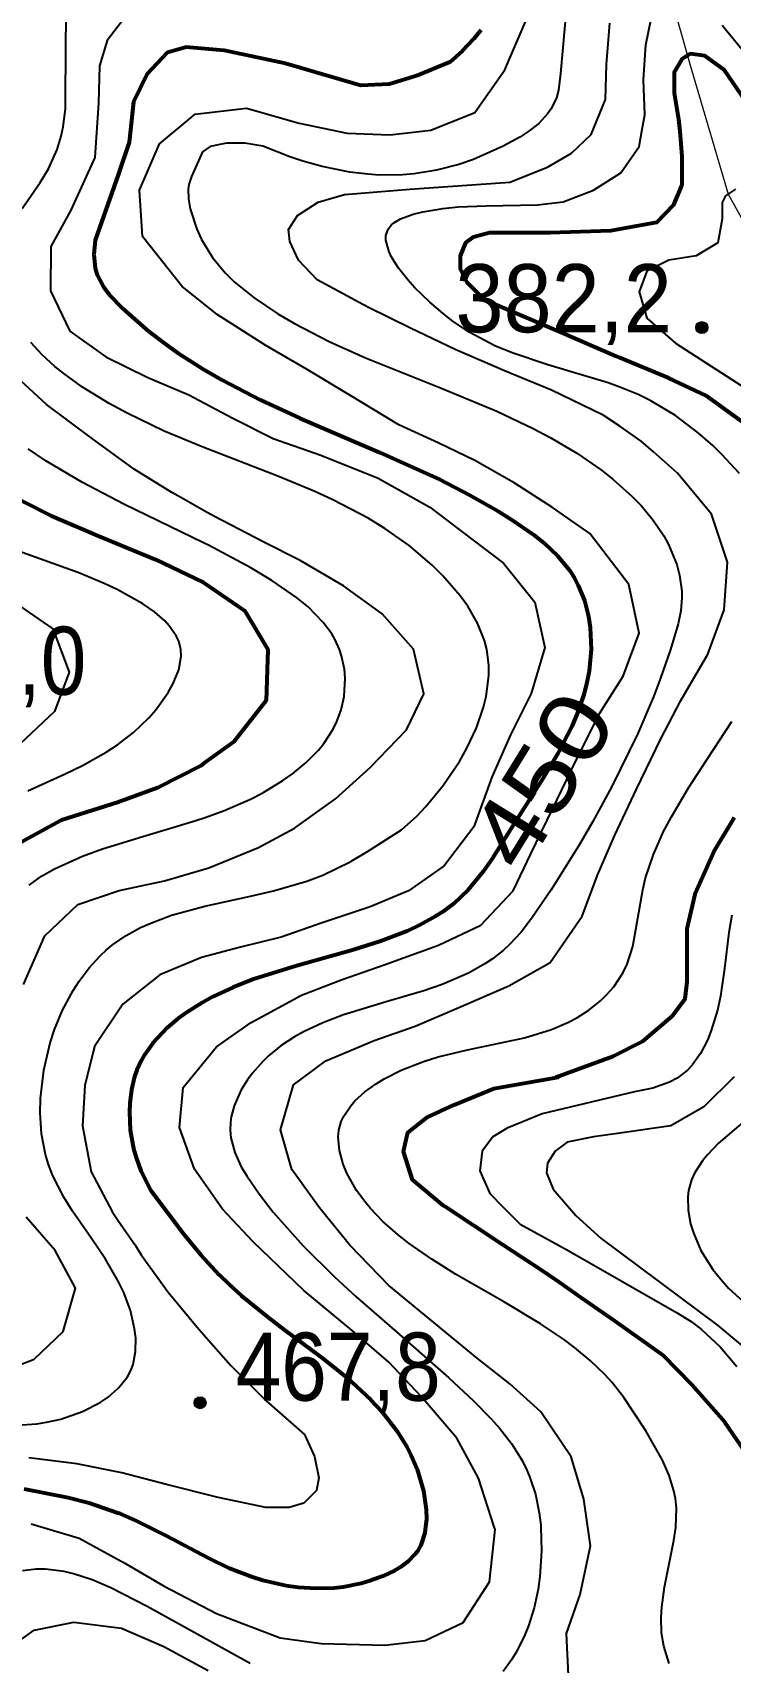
# Model space of a CAD drawing. Header units: metres. Extents: x 545098 to 555652, y 1854398 to 1862642.
# Drawn here: x 552050.9 to 552225.2, y 1858511.4 to 1858918.3 of the extents above; entities that cross this region are included whole.
import ezdxf
from ezdxf.enums import TextEntityAlignment as Align

# ---------------------------------------------------------------- set-up
doc = ezdxf.new("R2010")
doc.units = ezdxf.units.M
doc.header["$LTSCALE"] = 6.8
for name, color, linetype, lineweight in [('1', 7, 'Continuous', 25), ('2', 7, 'Continuous', 53), ('34', 7, 'Continuous', 13), ('5', 7, 'Continuous', 13), ('51', 7, 'Continuous', 13)]:
    doc.layers.add(name, color=color, linetype=linetype, lineweight=lineweight)
doc.layers.add('4', color=7, linetype='Continuous')

msp = doc.modelspace()

# ---------------------------------------------------------------- hatches: boundary and pattern name
at = {"layer": '5'}
for points in [[(552219.53, 1858844.67, 1), (552216.53, 1858844.67, 1)], [(552094.25, 1858576.25, 1), (552091.25, 1858576.25, 1)]]:
    msp.add_hatch(color=256, dxfattribs=at).paths.add_polyline_path(points)

# ---------------------------------------------------------------- linework, layer by layer
at = {"layer": '1'}
for points in [[(552184.33, 1858925.76), (552182.71, 1858908.08), (552182.24, 1858903.92), (552181.71, 1858901.98), (552180.44, 1858899.26), (552179.54, 1858897.99), (552177.3, 1858895.63), (552174.59, 1858893.52), (552172.6, 1858892.23), (552168.41, 1858889.93), (552161.02, 1858886.66), (552157.33, 1858885.39), (552151.78, 1858883.94), (552146.18, 1858883.05), (552143.34, 1858882.81), (552137.58, 1858882.75), (552134.65, 1858882.93), (552130.17, 1858883.47), (552123.23, 1858884.89), (552118.45, 1858886.24), (552115.17, 1858887.32), (552108.41, 1858889.92), (552103.97, 1858890.68), (552099.34, 1858890.68), (552095.25, 1858889.86), (552093.34, 1858888.5), (552090.59, 1858882.34), (552089.95, 1858880.35), (552089.82, 1858879.23), (552089.89, 1858876.83), (552090.32, 1858874.3), (552091.96, 1858869.26), (552093.13, 1858866.69), (552095.85, 1858862.16), (552099, 1858858.33), (552101.29, 1858856.07), (552106.24, 1858852.08), (552112.19, 1858848.08), (552116.35, 1858845.64), (552125.02, 1858841.18), (552134.08, 1858837.14), (552152.79, 1858829.64), (552166.83, 1858823.81), (552175.94, 1858819.5), (552180.37, 1858817.15), (552186.81, 1858813.32), (552192.95, 1858809.07), (552195.9, 1858806.75), (552200.64, 1858802.52), (552202.85, 1858800.23), (552205.89, 1858796.58), (552208.54, 1858792.63), (552209.69, 1858790.54)], [(552048.36, 1858874.4), (552052.86, 1858880.88), (552054.93, 1858884.26), (552057.08, 1858889.09), (552058.1, 1858892.47), (552058.6, 1858894.74), (552059.15, 1858899.26), (552059.2, 1858902.44), (552059.37, 1858923.84)], [(552073.69, 1858921.78), (552069.6, 1858916.32), (552067.69, 1858910.05), (552067.42, 1858900.77), (552066.51, 1858887.1), (552060.49, 1858874), (552055.49, 1858864.89), (552055.46, 1858853.82), (552060.24, 1858843.77), (552069.2, 1858837.35), (552079.72, 1858832.2), (552089.93, 1858827.87), (552100.74, 1858822.11), (552111.05, 1858816.93), (552122.95, 1858812.8)], [(552096.89, 1858665.08), (552105.49, 1858671.19), (552118.08, 1858678.01), (552128.23, 1858681.94), (552138.75, 1858685.6), (552152.33, 1858690.5), (552162.89, 1858695.45), (552170.97, 1858704.08), (552175.31, 1858713.32), (552180.71, 1858724.41), (552185.43, 1858734.12), (552192.49, 1858748.32), (552198.43, 1858757.65), (552202.38, 1858768.34), (552199.81, 1858780.49), (552190.07, 1858793.26), (552180.78, 1858799.75), (552171.22, 1858805.88), (552161.4, 1858811.44), (552152.37, 1858815.81), (552142.35, 1858820.38), (552130.15, 1858827.8), (552119.47, 1858834.22), (552109.18, 1858840.15), (552097.05, 1858847.9), (552088.22, 1858854.98), (552078.42, 1858867.42), (552077.64, 1858878.93), (552082.67, 1858890.51), (552091.53, 1858897.94), (552104.35, 1858899.42), (552117.5, 1858895.66), (552129.52, 1858893.16), (552140.1, 1858892.75), (552150.38, 1858893.91), (552161.33, 1858898.37), (552168.84, 1858908.97), (552175.46, 1858924.31)], [(552205.33, 1858826.38), (552202.13, 1858827.97), (552197.53, 1858829.78), (552194.69, 1858830.9), (552179.55, 1858835.39), (552170.65, 1858838.32), (552166.34, 1858840.13), (552159.92, 1858843.55), (552155.62, 1858846.46), (552153.45, 1858848.14), (552150.14, 1858850.98), (552146.42, 1858854.62), (552144.67, 1858856.55), (552142.33, 1858859.51), (552140.51, 1858862.41), (552139.85, 1858863.82), (552139.16, 1858866.45), (552139.17, 1858867.64), (552139.7, 1858869.26), (552140.46, 1858870.23), (552141.13, 1858870.81), (552142.81, 1858871.82), (552145.98, 1858873.01), (552148.38, 1858873.6), (552153.41, 1858874.41), (552157.16, 1858874.77), (552164.15, 1858875.05), (552177.02, 1858875.29), (552183.41, 1858876.07), (552190.96, 1858878.93), (552197.78, 1858883.3), (552202.41, 1858889.85), (552203.07, 1858893.67), (552203.78, 1858897.76), (552203.5, 1858906.49), (552204.05, 1858915.22), (552205.41, 1858921.77)], [(552168.74, 1858833.84), (552156.47, 1858839.21), (552145.29, 1858844.49), (552134.65, 1858849.74), (552121.96, 1858856.57), (552117.33, 1858861.48), (552115.14, 1858866.12), (552114.87, 1858869.12), (552117.05, 1858872.67), (552122.23, 1858875.94), (552128.78, 1858877.85), (552145.14, 1858879.22), (552170.14, 1858880.97), (552179.5, 1858884.67), (552185.49, 1858888.22), (552190.4, 1858892.86), (552193.95, 1858901.59), (552194.22, 1858910.32), (552195.04, 1858920.69)], [(552223.14, 1858920.14), (552230.77, 1858910.86)], [(552226.41, 1858879.2), (552223.96, 1858877.57), (552223.14, 1858875.93), (552223.14, 1858871.84), (552222.05, 1858865.83), (552216.6, 1858862.56), (552209.78, 1858861.47), (552204.33, 1858858.74), (552202.42, 1858853.56), (552204.33, 1858847.01), (552211.42, 1858840.73), (552238.14, 1858823.54)], [(552134.56, 1858713.83), (552143.09, 1858719.26), (552146.86, 1858722.68), (552149.16, 1858725.08), (552153.41, 1858730.27), (552157.51, 1858736.37), (552159.35, 1858739.63), (552161.75, 1858744.7), (552163.56, 1858749.92), (552164.21, 1858752.55), (552164.88, 1858757.81), (552164.88, 1858760.41), (552164.39, 1858764.26), (552163.8, 1858766.51), (552162.03, 1858770.89), (552159.6, 1858775.07), (552157.69, 1858777.72), (552153.41, 1858782.68), (552150.69, 1858785.37), (552144.97, 1858790.25), (552138.9, 1858794.53), (552134.69, 1858797.09), (552125.93, 1858801.68), (552121.41, 1858803.75), (552112.16, 1858807.59), (552093.25, 1858814.91), (552083.82, 1858818.84), (552074.56, 1858823.26), (552070.03, 1858825.72), (552063.41, 1858829.81), (552058.73, 1858833.17), (552056.5, 1858834.98), (552053.36, 1858837.86), (552050.53, 1858840.97)], [(552048.71, 1858680.63), (552053.99, 1858692.78), (552062.26, 1858700.67), (552072.58, 1858704.1), (552083.88, 1858706.56), (552094.99, 1858709.76), (552107.37, 1858714.83), (552116.33, 1858719.69), (552126.61, 1858726.98), (552135.21, 1858734.81), (552144.27, 1858744.2), (552148.63, 1858753.22), (552146.08, 1858764.41), (552138.22, 1858773.22), (552128.55, 1858780.2), (552117.78, 1858786.5), (552108.72, 1858791.08), (552096.33, 1858797.51), (552093.77, 1858798.95), (552089.27, 1858801.49), (552085.7, 1858803.5), (552076.28, 1858809.33), (552065.54, 1858817.14), (552054.41, 1858825.44), (552044.84, 1858834.26)], [(552184.77, 1858508.26), (552184.24, 1858518.62), (552187.66, 1858528.39), (552190.25, 1858540.53), (552188.6, 1858552.15), (552185.37, 1858562.71), (552177.86, 1858573.93), (552170.12, 1858580.93), (552161.92, 1858587.33), (552148.76, 1858598.18), (552139.91, 1858605.47), (552130.18, 1858615.55), (552123.22, 1858624.05), (552122.36, 1858625.25), (552115.7, 1858634.51), (552112.87, 1858644.37), (552116.11, 1858655.63), (552124.19, 1858661.56), (552136.24, 1858666.7), (552146.44, 1858670.22), (552157.37, 1858674.89), (552169.81, 1858680.29), (552180.15, 1858686.19), (552188.19, 1858697.71), (552191.98, 1858707.96), (552196.34, 1858717.95), (552201.69, 1858729.46), (552207.69, 1858741.81), (552212.83, 1858751.58), (552219.57, 1858763.15), (552223.59, 1858774.18), (552224.48, 1858786.11), (552220.43, 1858798.08), (552211.97, 1858808.32), (552205.93, 1858813.67), (552202.92, 1858816.34), (552197.53, 1858820.01), (552193.42, 1858822.8), (552180.51, 1858829.05), (552168.74, 1858833.84)], [(552227.42, 1858808.26), (552223.05, 1858812.97), (552222.33, 1858813.67), (552220.75, 1858815.2), (552217.16, 1858818.37), (552211.45, 1858822.68), (552205.33, 1858826.38)], [(552050.1, 1858705.48), (552053.17, 1858707.67), (552056.46, 1858709.56), (552063.41, 1858712.67), (552068.41, 1858714.49), (552078.49, 1858717.62), (552091.42, 1858721.49), (552091.95, 1858721.65), (552093.77, 1858722.3), (552098.61, 1858724.02), (552105.17, 1858726.87), (552108.41, 1858728.54), (552113.45, 1858731.59), (552115.86, 1858733.29), (552119.26, 1858736.1), (552122.31, 1858739.19), (552123.66, 1858740.85), (552125.98, 1858744.39), (552126.92, 1858746.28), (552128.02, 1858749.26), (552128.74, 1858752.57), (552128.98, 1858757.12), (552128.79, 1858759.38), (552128.1, 1858762.68), (552127.58, 1858764.26), (552126.5, 1858766.68), (552125.62, 1858768.21), (552123.53, 1858771.07), (552119.72, 1858774.94), (552116.85, 1858777.28), (552110.66, 1858781.51), (552105.42, 1858784.67), (552094.86, 1858790.34), (552093.77, 1858790.87), (552073.76, 1858800.57), (552071.99, 1858801.49), (552063.41, 1858805.96), (552054.29, 1858811.42), (552049.85, 1858814.4)], [(552122.95, 1858812.8), (552137.2, 1858807.04), (552150.12, 1858799.82), (552158.54, 1858793.44), (552168.5, 1858785.85), (552176.37, 1858776.08), (552178.83, 1858764.77), (552175.41, 1858753.28), (552170.23, 1858742.97), (552165.62, 1858732.41), (552161.13, 1858720.04), (552153.73, 1858710.31), (552144.83, 1858704.06), (552135.22, 1858700.08), (552123.25, 1858696.03), (552113.04, 1858692.51), (552102.83, 1858689.96), (552093.15, 1858687.38), (552082.72, 1858683.08), (552073.52, 1858675.72), (552066.44, 1858665.17), (552063.99, 1858655.41), (552063.4, 1858645.35), (552065.56, 1858633.9), (552070.89, 1858623.81), (552072.25, 1858621.84), (552076.64, 1858615.49), (552078.04, 1858613.15), (552084.77, 1858603.88), (552092.46, 1858594.62), (552100.46, 1858585.5), (552109.28, 1858576.7), (552118.81, 1858568.31), (552121.34, 1858562.81), (552122.4, 1858557.52), (552121.87, 1858554.34), (552118.7, 1858551.17), (552115, 1858550.11), (552109.18, 1858550.11), (552097.32, 1858552.55), (552084.35, 1858555.79), (552073.24, 1858558.72), (552062, 1858560.99), (552049.99, 1858562.52)], [(552049.73, 1858729), (552058.91, 1858733.19), (552063.41, 1858735.37), (552069.3, 1858738.64), (552072.12, 1858740.47), (552076.17, 1858743.58), (552079.95, 1858747.21), (552081.74, 1858749.26), (552084.8, 1858753.52), (552086.07, 1858755.78), (552087.45, 1858759.23), (552088.03, 1858762.62), (552087.95, 1858764.26), (552087.42, 1858766.36), (552086.8, 1858767.7), (552085.05, 1858770.23), (552083.95, 1858771.42), (552081.39, 1858773.66), (552078.46, 1858775.71), (552072.09, 1858779.26), (552068.83, 1858780.81), (552062.5, 1858783.47), (552044.17, 1858790.01)], [(552209.69, 1858790.54), (552211.78, 1858785.49), (552212.49, 1858782.86), (552213.02, 1858778.86), (552213.03, 1858777.23), (552212.75, 1858773.96), (552212.12, 1858770.71), (552210.23, 1858764.26), (552207.73, 1858757.15), (552205.94, 1858752.49), (552202.06, 1858743.36), (552195.57, 1858730.05), (552190.82, 1858721.36), (552187.48, 1858715.63), (552180.41, 1858704.26), (552175.54, 1858697.1), (552172.9, 1858693.75), (552170.05, 1858690.67), (552168.53, 1858689.26), (552165.8, 1858687.1), (552163.87, 1858685.8), (552159.8, 1858683.51), (552153.24, 1858680.69), (552148.65, 1858679.11), (552139.19, 1858676.3), (552128.55, 1858673.05), (552123.41, 1858671.11), (552118.6, 1858668.87), (552116.3, 1858667.59), (552112.99, 1858665.4), (552109.88, 1858662.86), (552108.41, 1858661.44), (552105.81, 1858658.47), (552104.63, 1858656.87), (552103.06, 1858654.34), (552101.28, 1858650.38), (552100.56, 1858647.66), (552100.35, 1858646.3), (552100.27, 1858644.26), (552100.44, 1858642.4), (552101.41, 1858638.74), (552103.04, 1858635.17), (552104.41, 1858632.85), (552107.52, 1858628.36), (552109.94, 1858625.25), (552111.05, 1858623.83), (552118.48, 1858615.42), (552126.29, 1858607.69), (552131.66, 1858602.79), (552142.58, 1858593.29), (552154.9, 1858582.48), (552160.95, 1858576.79), (552165.45, 1858572.2), (552167.58, 1858569.8), (552170.52, 1858566.04), (552173.05, 1858562.06), (552174.13, 1858559.97), (552175.05, 1858557.84), (552176.49, 1858553.41), (552177.43, 1858548.79), (552177.81, 1858545.65), (552177.82, 1858545.25), (552178.03, 1858539.26), (552177.62, 1858532.87), (552177.16, 1858529.71), (552176.15, 1858525.06), (552174.72, 1858520.53), (552173.84, 1858518.33), (552171.73, 1858514.09), (552170.5, 1858512.06), (552168.41, 1858509.13)], [(552046.31, 1858776.09), (552056.04, 1858769.44), (552060.06, 1858758.65), (552056.43, 1858748.85), (552047.76, 1858740.69)], [(552209.85, 1858511.17), (552208.52, 1858515.5), (552207.98, 1858518.82), (552207.85, 1858522.63), (552208.01, 1858525.17), (552208.73, 1858530.21), (552209.75, 1858535.22), (552211.08, 1858541.82), (552211.53, 1858545.08), (552211.69, 1858549.91), (552211.46, 1858552.3), (552211.08, 1858554.25), (552209.88, 1858558.11), (552208.21, 1858561.91), (552204.05, 1858569.26), (552198.56, 1858577.57), (552195.53, 1858581.38), (552193.82, 1858583.26), (552190.17, 1858586.79), (552186.25, 1858590.05), (552183.5, 1858592.1), (552182.25, 1858592.94), (552177.76, 1858595.95), (552168.73, 1858601.34), (552156.52, 1858608.36), (552150.59, 1858612.06), (552144.93, 1858616.01), (552142.24, 1858618.13), (552138.41, 1858621.51), (552135.31, 1858624.71), (552133.86, 1858626.45), (552131.83, 1858629.26), (552129.44, 1858633.53), (552128.5, 1858635.8), (552127.54, 1858639.24), (552127.26, 1858642.62), (552127.43, 1858644.26), (552128.03, 1858646.42), (552128.66, 1858647.79), (552130.37, 1858650.38), (552131.44, 1858651.59), (552133.9, 1858653.85), (552136.73, 1858655.88), (552138.75, 1858657.11), (552142.99, 1858659.26), (552148.51, 1858661.42), (552152.19, 1858662.56), (552159.52, 1858664.34), (552173.75, 1858667.35), (552180.48, 1858669.39), (552184.76, 1858671.22), (552186.82, 1858672.33), (552189.83, 1858674.26), (552192.78, 1858676.64), (552194.16, 1858677.97), (552196.06, 1858680.11), (552198.41, 1858683.64), (552199.4, 1858685.74), (552200.81, 1858690.17), (552203.27, 1858704.26), (552204.01, 1858707.27), (552205.97, 1858713.14), (552208.49, 1858718.82), (552210.42, 1858722.52), (552214.7, 1858729.77), (552219.34, 1858736.89), (552225.56, 1858746.3)], [(552047.08, 1858570.61), (552051.99, 1858570.99), (552054.42, 1858571.36), (552058.04, 1858572.18), (552063.41, 1858574.05), (552067.79, 1858576.3), (552069.82, 1858577.67), (552072.25, 1858579.78), (552072.52, 1858580.02), (552074.66, 1858582.75), (552075.46, 1858584.26), (552076.03, 1858585.77), (552076.66, 1858589), (552076.69, 1858592.4), (552076.43, 1858594.7), (552075.37, 1858599.26), (552073.69, 1858603.76), (552072.32, 1858606.62), (552069.14, 1858612.05), (552065.63, 1858617.24), (552060.92, 1858624.06), (552058.76, 1858627.53), (552056, 1858632.93), (552054.91, 1858635.76), (552054.18, 1858638.23), (552053.21, 1858643.36), (552052.85, 1858648.65), (552052.92, 1858652.21), (552053.72, 1858659.26), (552055.32, 1858666.1), (552056.41, 1858669.41), (552058.45, 1858674.26), (552061.09, 1858679.18), (552062.6, 1858681.53), (552065.1, 1858684.86), (552067.87, 1858687.88), (552069.35, 1858689.26), (552070.94, 1858690.57), (552074.32, 1858692.9), (552077.92, 1858694.86), (552080.43, 1858696), (552085.67, 1858697.94), (552093.95, 1858700.22), (552105.37, 1858702.75), (552111.08, 1858704.07), (552119.41, 1858706.48), (552123.41, 1858707.99), (552130.21, 1858711.3), (552134.56, 1858713.83)], [(552225.53, 1858698), (552224.79, 1858693.66), (552223.69, 1858684.66), (552222.66, 1858677.74), (552221.91, 1858674.26), (552220.4, 1858669.21), (552219.43, 1858666.8), (552217.71, 1858663.43), (552215.62, 1858660.51), (552214.43, 1858659.26), (552211.86, 1858657.29), (552209.97, 1858656.27), (552205.81, 1858654.8), (552201.24, 1858653.9), (552178.15, 1858648.37), (552169.43, 1858644.82), (552165.88, 1858642.64), (552163.16, 1858639.09), (552162.61, 1858634.18), (552165.07, 1858628.45), (552168.27, 1858625.25), (552172.7, 1858620.81), (552182.25, 1858615.6), (552184.7, 1858614.26), (552211.69, 1858598.8), (552215.35, 1858596.49), (552217.91, 1858594.55), (552222.6, 1858590.17), (552226.74, 1858585.25)], [(552050.62, 1858546.01), (552062.56, 1858542.43), (552073.97, 1858536.2), (552083.81, 1858530.43), (552096.9, 1858523.66), (552112.8, 1858517.55), (552122.97, 1858516.12), (552138.93, 1858515.72), (552149, 1858516.85), (552158.44, 1858521.35), (552165.03, 1858531.51), (552166.43, 1858544.58), (552166.21, 1858545.25), (552162.27, 1858557.39), (552156.85, 1858567.36), (552147.94, 1858577.76), (552139.9, 1858586.34), (552130.76, 1858594.24), (552118.67, 1858604.25), (552106, 1858616.44), (552098.34, 1858624.53), (552091.41, 1858634.53), (552087.66, 1858644.92), (552088.58, 1858654.92), (552096.89, 1858665.08)], [(552226.13, 1858657.57), (552218.56, 1858650.08), (552210.33, 1858645.37), (552196.97, 1858643.46), (552190.97, 1858642.64), (552184.43, 1858641.27), (552181.43, 1858639.09), (552179.52, 1858636.09), (552179.24, 1858633.63), (552180.88, 1858629.54), (552186.61, 1858622.99), (552192.88, 1858617.26), (552222.06, 1858595.49), (552233.2, 1858586.22)], [(552231.76, 1858649.19), (552222.21, 1858641.01), (552219.43, 1858638.15), (552218.2, 1858636.66), (552216.19, 1858633.54), (552215.44, 1858631.88), (552214.71, 1858629.26), (552214.51, 1858627.65), (552214.6, 1858624.31), (552215.24, 1858620.88), (552215.94, 1858618.62), (552217.81, 1858614.26), (552220.77, 1858609.49), (552223.07, 1858606.65), (552224.73, 1858604.88), (552228.31, 1858601.6)], [(552038.69, 1858582.25), (552051.31, 1858587.13), (552058.62, 1858594.05), (552061.7, 1858604.86), (552056.57, 1858614.22), (552049.31, 1858622.57)], [(552105.28, 1858511.17), (552079.55, 1858525.39), (552070.45, 1858530.06), (552065.82, 1858532.02), (552061.17, 1858533.53), (552058.83, 1858534.08), (552054.18, 1858534.66), (552051.86, 1858534.67), (552048.41, 1858534.26)], [(552043.02, 1858513.47), (552051.31, 1858519.44), (552061.28, 1858521.42), (552073.17, 1858519.98), (552083.73, 1858515.37), (552094.78, 1858509.43)]]:
    msp.add_lwpolyline(points, dxfattribs=at)
at = {"layer": '2'}
for points in [[(552162.82, 1858918.94), (552161.11, 1858916.79), (552158.3, 1858913.75), (552155.14, 1858910.95), (552147.05, 1858907.6), (552139.96, 1858905.41), (552132.88, 1858905.14), (552114.06, 1858910.6), (552098.79, 1858913.87), (552089.25, 1858914.69), (552084.61, 1858913.33), (552079.43, 1858907.87), (552076.16, 1858901.05), (552075.07, 1858890.95), (552072.34, 1858882.77), (552066.57, 1858866.45), (552066.26, 1858862.88), (552066.57, 1858859.49), (552067.03, 1858857.87), (552068.63, 1858854.84), (552070.08, 1858852.94), (552073.53, 1858849.37), (552079.92, 1858843.79), (552084.32, 1858840.41), (552087.32, 1858838.29), (552093.46, 1858834.34), (552098.16, 1858831.61), (552107.79, 1858826.61), (552117.64, 1858822.06), (552137.67, 1858813.48), (552152.62, 1858806.7), (552159.98, 1858802.94), (552167.21, 1858798.83), (552170.76, 1858796.61), (552176.07, 1858792.94), (552178.58, 1858790.95), (552182.04, 1858787.7), (552185, 1858784.07), (552186.26, 1858782.1), (552187.2, 1858780.3), (552188.71, 1858776.5), (552189.72, 1858772.49), (552190.14, 1858769.75), (552190.38, 1858764.26), (552189.87, 1858758.85), (552189.16, 1858755.33), (552188.54, 1858753.02), (552186.97, 1858748.47), (552185.55, 1858745.11), (552182.2, 1858738.53), (552178.37, 1858732.06), (552170.19, 1858719.26), (552165.75, 1858712.2), (552163.45, 1858708.85), (552159.7, 1858704.26)], [(552229.14, 1858901.04), (552223.68, 1858908.95), (552218.77, 1858912.5), (552215.23, 1858913.04), (552213.05, 1858911.68), (552211.14, 1858908.4), (552211.14, 1858903.22), (552212.23, 1858896.67), (552212.5, 1858893.67), (552213.05, 1858887.39), (552213.05, 1858880.3)], [(552213.05, 1858880.3), (552210.87, 1858875.12), (552206.84, 1858870.88), (552197.53, 1858869.21), (552195.28, 1858868.81), (552180.05, 1858868.29), (552165.06, 1858868.29), (552160.97, 1858867.2), (552159.06, 1858865.84), (552157.69, 1858862.56), (552157.69, 1858859.29), (552159.33, 1858856.02), (552163.69, 1858851.65), (552183.83, 1858843.11), (552196.66, 1858837.49), (552197.53, 1858837.13)], [(552236.12, 1858813.67), (552228.71, 1858820.7), (552219.04, 1858827.67), (552209.8, 1858832.02), (552197.53, 1858837.13)], [(552048.07, 1858801.49), (552055.69, 1858797.66), (552067.15, 1858792.73), (552081.63, 1858786.78), (552093.62, 1858781.05), (552093.77, 1858780.95), (552103.84, 1858774.04), (552109.65, 1858764.33), (552109.29, 1858751.6), (552101.12, 1858741.14), (552093.77, 1858735.9), (552092.92, 1858735.29), (552082.1, 1858729.77), (552072.13, 1858726.07), (552058.17, 1858721.66), (552057.86, 1858721.49), (552044.57, 1858714.29)], [(552229.75, 1858562.69), (552223.74, 1858571.41), (552215.5, 1858580.71), (552208.37, 1858588), (552196.34, 1858596.62), (552187.89, 1858602.46), (552182.25, 1858606.41), (552178.36, 1858609.13), (552168.2, 1858615.72), (552153.83, 1858625.25), (552153.57, 1858625.42), (552145.79, 1858631.88), (552143.55, 1858638.99), (552144.61, 1858643.75), (552149.37, 1858647.46), (552156.24, 1858650.63), (552166.09, 1858654.69), (552182.15, 1858657.51), (552181.62, 1858657.51), (552195.89, 1858662.8), (552203.3, 1858666.5), (552210.7, 1858672.85), (552213.87, 1858677.08), (552214.4, 1858681.31), (552214.4, 1858694.54), (552216.49, 1858703.56), (552221.03, 1858713.79), (552226.21, 1858722.38)], [(552159.7, 1858704.26), (552156.01, 1858700.83), (552153.33, 1858698.83), (552151.46, 1858697.62), (552147.53, 1858695.43), (552144.43, 1858693.97), (552137.9, 1858691.45), (552131.05, 1858689.29), (552116.81, 1858685.33), (552106.12, 1858681.95), (552100.91, 1858679.91), (552095.86, 1858677.54), (552093.41, 1858676.2), (552089.28, 1858673.6), (552087.32, 1858672.16), (552084.56, 1858669.84), (552080.93, 1858665.97), (552078.92, 1858663.13), (552078.07, 1858661.62), (552076.99, 1858659.26), (552076.43, 1858657.69), (552075.63, 1858654.42), (552075.2, 1858651.04), (552075.11, 1858648.77), (552075.35, 1858644.26), (552076.16, 1858639.68), (552076.78, 1858637.45), (552077.98, 1858634.15), (552080.44, 1858629.26), (552088.66, 1858618.42), (552092.97, 1858613.19), (552097.55, 1858608.2), (552099.97, 1858605.82), (552103.03, 1858603.04), (552109.49, 1858597.77), (552113.95, 1858594.39), (552122.9, 1858587.71), (552129.37, 1858582.53), (552135.37, 1858576.99), (552138.12, 1858574.02), (552141.85, 1858569.26), (552144.39, 1858565.2), (552145.5, 1858563.05), (552146.95, 1858559.68), (552148.54, 1858554.26), (552149.22, 1858549.56), (552149.28, 1858547.2), (552149.07, 1858545.25), (552148.91, 1858543.79), (552147.89, 1858540.66), (552147.1, 1858539.26), (552146.41, 1858538.33), (552144.77, 1858536.66), (552142.83, 1858535.23), (552141.41, 1858534.38), (552138.41, 1858532.95), (552135.15, 1858531.75), (552132.95, 1858531.12), (552128.49, 1858530.24), (552126.24, 1858529.99), (552121.73, 1858529.83), (552117.22, 1858530.11), (552114.25, 1858530.52), (552108.41, 1858531.86), (552105.61, 1858532.75), (552100.15, 1858534.9), (552094.84, 1858537.41), (552084.44, 1858542.91), (552076.65, 1858546.84), (552072.7, 1858548.55), (552072.25, 1858548.7), (552065.1, 1858551.14), (552059.86, 1858552.5), (552048.82, 1858554.67)]]:
    msp.add_lwpolyline(points, dxfattribs=at)
at = {"layer": '34'}
msp.add_lwpolyline([(552209.23, 1858931.13), (552215.11, 1858910.2), (552224.59, 1858877.95), (552229.06, 1858870.04)], dxfattribs=at)
at = {"layer": '5'}
for centre in [(552218.03, 1858844.67), (552092.75, 1858576.25)]:
    msp.add_circle(centre, 1.5, dxfattribs=at)
at = {"layer": '51'}
msp.add_lwpolyline([(552209.23, 1858931.13), (552215.11, 1858910.2), (552224.59, 1858877.95), (552229.06, 1858870.04)], dxfattribs=at)

# ---------------------------------------------------------------- texts
at = {"layer": '4', "width": 1.2}
msp.add_text('450', height=17, rotation=58.304, dxfattribs=at).set_placement((552185.31, 1858727.29), align=Align.CENTER)
at = {"layer": '5'}
for s, width, p in [('382,2', 0.95, (552183.54, 1858843.49)), ('546,0', 0.9, (552038.77, 1858752.99)), ('467,8', 0.9, (552127.25, 1858576.75))]:
    msp.add_text(s, height=17, dxfattribs=dict(at, width=width)).set_placement(p, align=Align.CENTER)

doc.saveas('drawing.dxf')
